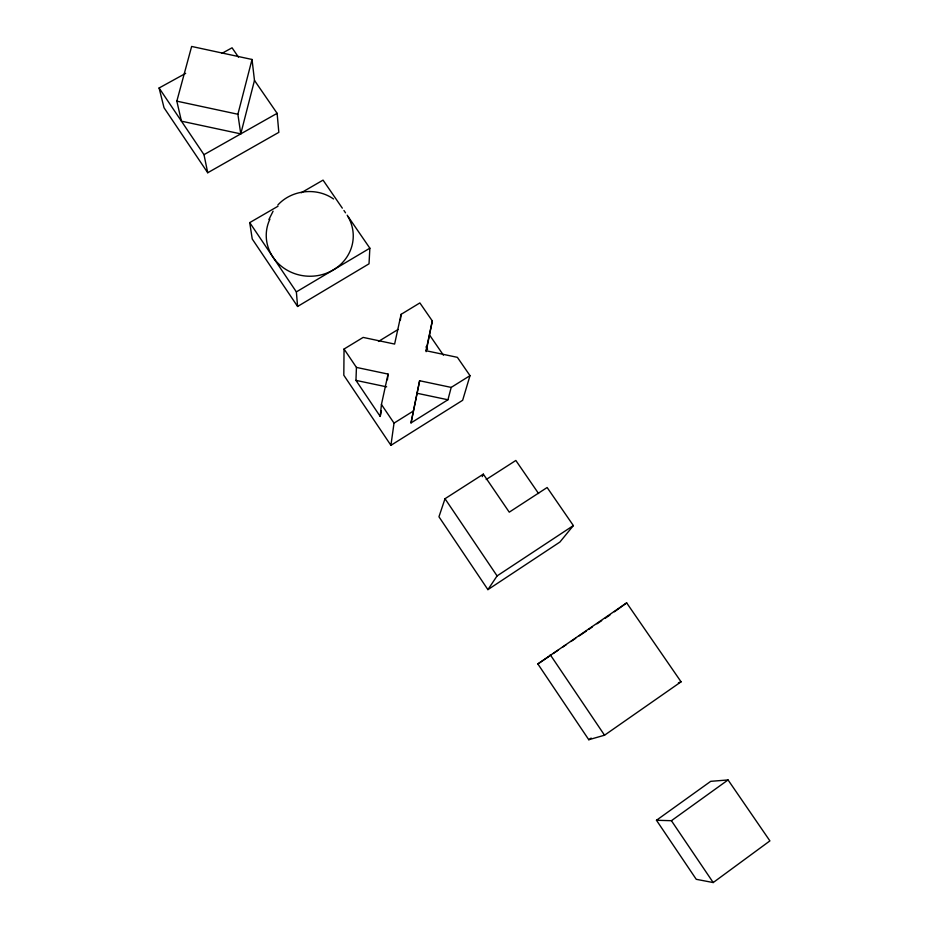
<?xml version="1.0" encoding="UTF-8"?>
<svg xmlns="http://www.w3.org/2000/svg" width="929" height="929" viewBox="0 0 929 929"><rect width="100%" height="100%" fill="white"/><g stroke="black" fill="none" stroke-linecap="round" stroke-linejoin="round"><path stroke-width="1.39" d="M344.044 349.037L343.811 375.235L390.923 445.328L462.654 400.283L470.004 375.653L457.382 357.34L425.993 350.709L432.31 320.958L419.873 302.924L401.096 314.35L394.616 344.067L363.158 337.413L344.044 349.037L356.434 367.408L355.958 380.379L380.216 416.424L381.447 410.792M347.144 215.168L369.858 248.194L369.022 263.813L297.594 306.465L252.235 238.985L249.727 222.612L277.992 206.238M380.216 416.424L381.436 404.475L388.067 374.085L356.434 367.408M387.439 379.764L388.067 374.085M400.387 320.087L401.096 314.35M390.923 445.328L394.024 423.125L381.436 404.475M451.192 387.405L447.941 399.772L411.024 422.904L419.629 380.739L451.192 387.405L470.004 375.653M411.024 422.904L419.629 380.739M426.132 351.673L432.31 320.958M240.762 133.881L254.476 80.417L252.026 59.468L191.641 46.45L176.835 101.156L181.434 121.176L240.762 133.881L237.882 114.255L252.026 59.468M445.014 498.722L438.952 516.779L487.911 589.636L559.908 542.048L573.367 525.582L547.135 487.516L509.255 512.169L483.324 474.138L445.014 498.722L497.085 575.91L487.911 589.636M268.911 219.499L273.08 211.22M482.267 476.635L483.324 474.138M277.841 205.019C291.706 189.771 316.684 187.077 333.523 198.969M537.856 663.945L626.657 602.886L681.073 681.816L604.535 735.211L588.789 739.728L537.856 663.945L549.678 655.92M713.205 882.55L769.909 840.884L728.057 779.942L710.72 781.335L656.466 820.272L696.251 879.31L713.205 882.55L671.412 820.702L656.466 820.272M614.417 611.781L626.657 602.886M671.412 820.702L728.057 779.942M588.789 739.728L591.158 738.079M553.219 653.517L557.957 650.312M562.684 647.095L566.226 644.691M570.952 641.486L575.69 638.281M579.231 635.866L586.327 631.058M588.684 629.456L592.237 627.052M596.964 623.835L601.69 620.63M605.244 618.226L609.97 615.021M497.085 575.91L573.367 525.582M486.192 479.527L515.839 460.47L538.576 493.543M394.024 423.125L413.173 411.152M378.451 341.454L398.1 329.458M297.594 306.465L296.374 291.892L369.858 248.194M301.182 192.802L323.048 180.121L342.325 208.154M185.661 73.368L159.091 88L164.027 107.741L207.724 172.748L278.828 132.348L277.121 113.338L254.476 80.417M207.724 172.748L203.985 154.667L277.121 113.338M222.043 53.313L232.053 47.797L238.463 57.122M678.402 682.827L681.073 681.816M355.958 380.379L386.661 386.859M417.295 393.315L447.941 399.772M176.835 101.156L237.882 114.255M343.927 210.488L345.53 212.822M429.639 335.125L443.423 355.18M425.981 346.842L427.619 349.223M550.247 654.724L604.535 735.211M159.091 88L203.985 154.667M249.727 222.612L296.374 291.892M347.98 216.596A43.512 40.528 2.6 0 1 311.587 276.215A43.512 40.528 2.6 0 1 269.898 219.198"/></g></svg>
